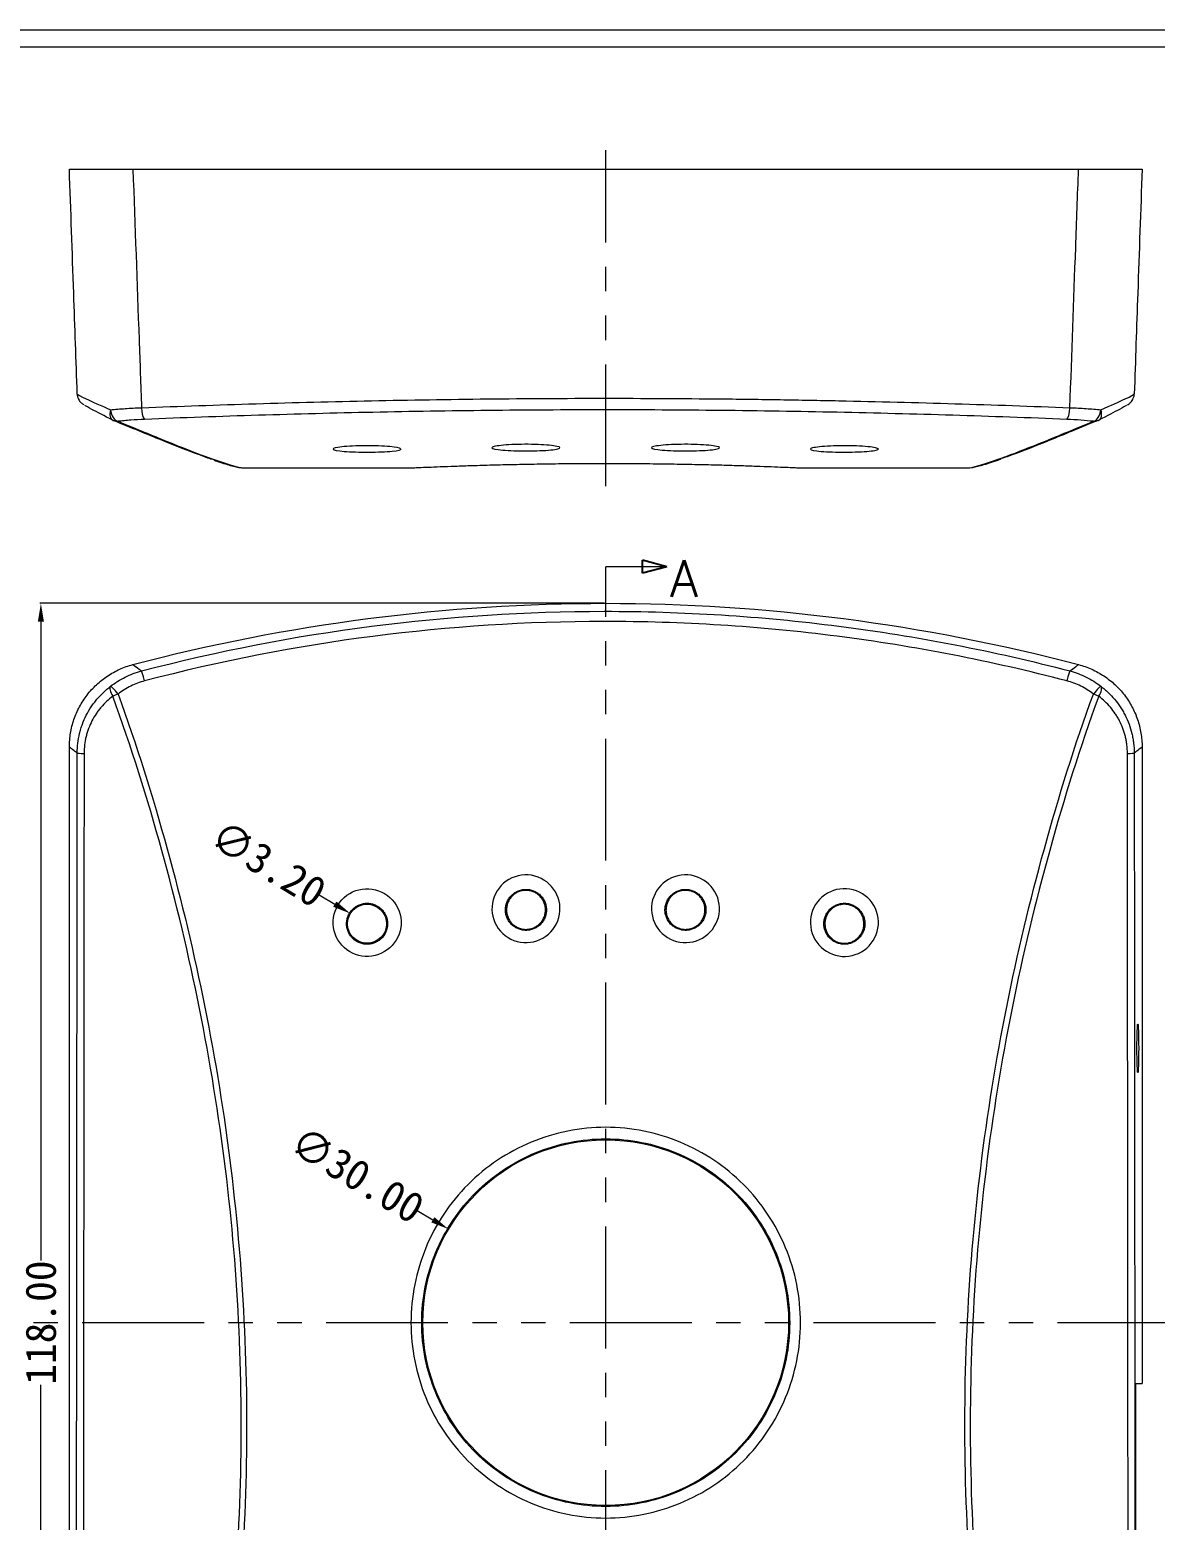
# Model space of a CAD drawing. Extents: x 25 to 585, y 188 to 465.
# Drawn here: x 71.9 to 164.3, y 275.2 to 397.4 of the extents above; entities that cross this region are included whole.
import ezdxf

# ---------------------------------------------------------------- set-up
doc = ezdxf.new("R2010")
doc.units = 0
doc.header["$MEASUREMENT"] = 0
doc.linetypes.add('PHANTOM', pattern=[2.5, 1.25, -0.25, 0.25, -0.25, 0.25, -0.25])
doc.layers.add('10', color=7, linetype='Continuous')
doc.layers.add('TOP', color=7, linetype='Continuous')
doc.styles.add('blockfont', font='simplex.shx', dxfattribs={"bigfont": 'bigfont'})
doc.dimstyles.new('1', dxfattribs={"dimtxt": 2.5, "dimasz": 1.5, "dimexe": 0.1, "dimexo": 0.1, "dimgap": 0.09, "dimtad": 0, "dimzin": 0, "dimdsep": 46, "dimtxsty": 'Standard', "dimcen": 0, "dimclrd": 4, "dimclre": 4, "dimclrt": 3, "dimadec": 1, "dimazin": 0, "dimtfac": 1, "dimtofl": 0, "dimtmove": 0, "dimatfit": 3, "dimfxl": 0.18, "dimtolj": 1, "dimtzin": 0, "dimlwd": 9, "dimlwe": 9, "dimarcsym": 0})

# ---------------------------------------------------------------- blocks, each defined once
blk = doc.blocks.new('ASSORTED_DRAFT1')
at = {"color": 13}
for p, q in [((124.2, 362.67, 124.2), (122.2, 363.21)), ((122.2, 362.14), (122.2, 363.21)), ((124.2, 362.67, 124.2), (122.2, 362.14))]:
    blk.add_line(p, q, dxfattribs=at)
blk = doc.blocks.new('*D77')
at = {"color": 4, "linetype": 'Continuous', "lineweight": 9}
blk.add_line((103.73, 300.57), (105.02, 299.8), dxfattribs=at)
blk.add_solid([(105.14, 300.02), (104.89, 299.59), (106.3, 299.04)], dxfattribs=at)
at = {"layer": 'Defpoints', "color": 0, "linetype": 'Continuous', "lineweight": 9}
for p in [(106.3, 299.04), (132.09, 283.7)]:
    blk.add_point(p, dxfattribs=at)
at = {"color": 3, "linetype": 'Continuous', "lineweight": 9, "insert": (98.81, 303.49), "char_height": 2.5, "attachment_point": 5, "rotation": 329.2534}
blk.add_mtext('\\A1;∅30.00', dxfattribs=at)
blk = doc.blocks.new('*D78')
at = {"color": 4, "linetype": 'Continuous', "lineweight": 9}
blk.add_line((95.69, 326.47), (96.97, 325.7), dxfattribs=at)
blk.add_solid([(97.1, 325.91), (96.84, 325.48), (98.25, 324.92)], dxfattribs=at)
at = {"layer": 'Defpoints', "color": 0, "linetype": 'Continuous', "lineweight": 9}
for p in [(98.25, 324.92), (100.98, 323.25)]:
    blk.add_point(p, dxfattribs=at)
at = {"color": 3, "linetype": 'Continuous', "lineweight": 9, "insert": (91.52, 329.01), "char_height": 2.5, "attachment_point": 5, "rotation": 328.6998}
blk.add_mtext('\\A1;∅3.20', dxfattribs=at)
blk = doc.blocks.new('*D79')
at = {"color": 4, "linetype": 'Continuous', "lineweight": 9}
for p, q in [((119.1, 350.37), (72.76, 350.37)), ((72.86, 348.87), (72.86, 296.46)), ((72.86, 233.87), (72.86, 286.28)), ((119.1, 232.37), (72.76, 232.37))]:
    blk.add_line(p, q, dxfattribs=at)
for points in [[(72.61, 348.87), (73.11, 348.87), (72.86, 350.37)], [(72.61, 233.87), (73.11, 233.87), (72.86, 232.37)]]:
    blk.add_solid(points, dxfattribs=at)
at = {"layer": 'Defpoints', "color": 0, "linetype": 'Continuous', "lineweight": 9}
for p in [(119.2, 350.37), (72.86, 232.37), (119.2, 232.37)]:
    blk.add_point(p, dxfattribs=at)
at = {"color": 3, "linetype": 'Continuous', "lineweight": 9, "insert": (72.86, 291.37), "char_height": 2.5, "attachment_point": 5, "rotation": 90}
blk.add_mtext('\\A1;118.00', dxfattribs=at)

msp = doc.modelspace()

# ---------------------------------------------------------------- linework, layer by layer
at = {"color": 7, "linetype": 'Continuous', "lineweight": 9}
for p, q in [((25.422, 397.403), (321.398, 397.403)), ((26.831, 395.994), (319.989, 395.994))]:
    msp.add_line(p, q, dxfattribs=at)
at = {"linetype": 'Continuous', "lineweight": 9}
msp.add_circle((99.617, 324.085), 1.6, dxfattribs=at)
at = {"layer": '10', "color": 1, "linetype": 'PHANTOM', "lineweight": 9, "ltscale": 8}
for p, q in [((119.196, 359.962), (119.196, 387.519)), ((119.196, 229.262), (119.196, 353.372)), ((166.254, 291.368), (72.193, 291.368))]:
    msp.add_line(p, q, dxfattribs=at)
at = {"layer": '10', "color": 7, "linetype": 'Continuous', "lineweight": 9}
for p, q in [((80.409, 385.974), (157.984, 385.974)), ((89.479, 361.474), (103.218, 361.474)), ((135.174, 361.474), (148.879, 361.474)), ((75.196, 244.159), (75.196, 338.577)), ((163.196, 338.577), (163.196, 286.368)), ((162.648, 286.368), (163.196, 286.368)), ((162.648, 286.368), (162.648, 274.368))]:
    msp.add_line(p, q, dxfattribs=at)
at = {"layer": '10', "color": 1, "linetype": 'Continuous', "lineweight": 9}
msp.add_line((124.196, 353.372), (119.196, 353.372), dxfattribs=at)
at = {"layer": '10', "color": 7, "linetype": 'Continuous', "lineweight": 9}
msp.add_circle((119.196, 291.368), 15, dxfattribs=at)
for centre, start, end in [((79.19, 366.281), 242.89023, 247.97038), ((159.202, 366.281), 292.02962, 297.10977)]:
    msp.add_arc(centre, 1, start, end, dxfattribs=at)
at = {"layer": '10', "color": 7, "linetype": 'Continuous', "lineweight": 9, "extrusion": (0, 0, -1)}
msp.add_arc((-119.196, 198.195), 152.173, 75.23293, 104.76707, dxfattribs=at)
at = {"layer": '10', "color": 7, "linetype": 'Continuous', "lineweight": 9}
for centre, major_axis, ratio, start_param, end_param in [((79.19, 366.281), (0.456, 0.89), 0.5567408, 1.8946465, 3.1750338), ((79.19, 366.281), (-0.116, 0.993), 0.6158811, 1.5416713, 2.9535343), ((81.368, 366.444), (-0.04, 0.999), 0.2524792, 1.5956996, 2.9855367), ((157.025, 366.444), (0.04, 0.999), 0.2524792, 3.2976486, 4.6874857), ((159.202, 366.281), (0.116, 0.993), 0.6158811, 3.329651, 4.741514), ((159.202, 366.281), (0.456, -0.89), 0.5567408, 6.2497442, 7.5301315), ((79.19, 366.281), (0.375, 0.927), 0.9294326, 3.1415964, 3.5521964), ((159.202, 366.281), (0.375, -0.927), 0.9294326, 5.8725815, 6.2831816), ((81.368, 343.853), (-0.253, 0.968), 0.0384066, 4.8584158, 6.2482529), ((157.025, 343.853), (0.253, 0.968), 0.0384066, 0.0349324, 1.4247695), ((79.19, 342.771), (-0.602, 0.799), 0.378541, 0.0461939, 1.3265813), ((79.19, 342.771), (-0.618, 0.786), 0.0917121, 4.828387, 6.24025), ((159.202, 342.771), (0.618, 0.786), 0.0917121, 0.0429353, 1.4547983), ((159.202, 342.771), (-0.602, -0.799), 0.378541, 1.8150114, 3.0953987), ((79.19, 342.771), (0.938, 0.345), 0.1384037, 1.5199047, 2.0058495), ((159.202, 342.771), (0.938, -0.345), 0.1384037, 1.1357432, 1.621688), ((76.84, 338.08), (-1, 0.001), 0.0255042, 0.0349179, 1.1161082), ((161.553, 338.08), (-1, -0.001), 0.0255042, 2.0254845, 3.1066747), ((162.847, 313.868), (0, 2), 0.0349208, 1.5707963, 7.8539816)]:
    msp.add_ellipse(centre, major_axis=major_axis, ratio=ratio, start_param=start_param, end_param=end_param, dxfattribs=at)
for points, knots in [([(75.194, 385.974), (75.199, 385.974), (75.709, 385.974), (77.588, 385.974), (78.915, 385.974), (80.409, 385.974)], [0, 0, 0, 0, 0.5, 0.5, 1, 1, 1, 1]), ([(75.841, 367.524), (75.744, 370.283), (75.648, 373.043), (75.552, 375.802), (75.433, 379.193), (75.315, 382.584), (75.196, 385.974)], [0, 0, 0, 0, 0.4486707, 0.4486707, 0.4486707, 1, 1, 1, 1]), ([(80.409, 385.974), (80.578, 381.312), (80.746, 376.65), (80.915, 371.989), (80.982, 370.129), (81.049, 368.269), (81.117, 366.409)], [0, 0, 0, 0, 0.7148154, 0.7148154, 0.7148154, 1, 1, 1, 1]), ([(157.276, 366.409), (157.434, 370.793), (157.593, 375.178), (157.752, 379.563), (157.829, 381.7), (157.906, 383.837), (157.984, 385.974)], [0, 0, 0, 0, 0.672297, 0.672297, 0.672297, 1, 1, 1, 1]), ([(157.984, 385.974), (159.478, 385.974), (160.8, 385.974), (162.681, 385.974), (163.201, 385.974), (163.194, 385.974)], [0, 0, 0, 0, 0.5, 0.5, 1, 1, 1, 1]), ([(163.196, 385.974), (163.078, 382.584), (162.959, 379.193), (162.841, 375.802), (162.745, 373.043), (162.648, 370.283), (162.552, 367.524)], [0, 0, 0, 0, 0.5513293, 0.5513293, 0.5513293, 1, 1, 1, 1]), ([(75.841, 367.524), (75.842, 367.496), (76.107, 367.358), (77.065, 366.908), (77.754, 366.598), (78.576, 366.238)], [0, 0, 0, 0, 0.5, 0.5, 1, 1, 1, 1]), ([(75.849, 367.504), (75.847, 367.479), (75.846, 367.376), (75.897, 367.209), (75.985, 367.028), (76.086, 366.894), (76.176, 366.805), (76.253, 366.741), (76.316, 366.696), (76.361, 366.666), (76.38, 366.654)], [0, 0, 0, 0, 0.0485115, 0.1999776, 0.332906, 0.4507721, 0.5573913, 0.6706266, 0.8360225, 1, 1, 1, 1]), ([(81.117, 366.409), (84.242, 366.532), (87.376, 366.642), (93.663, 366.834), (96.815, 366.916), (103.139, 367.047), (106.31, 367.097), (112.67, 367.165), (115.86, 367.182), (122.257, 367.183), (125.465, 367.167), (130.291, 367.117), (131.904, 367.096), (135.116, 367.046), (136.718, 367.017), (141.511, 366.917), (144.688, 366.835), (151.008, 366.643), (154.151, 366.532), (157.276, 366.409)], [0, 0, 0, 0, 0.125, 0.125, 0.25, 0.25, 0.375, 0.375, 0.5, 0.5, 0.625, 0.625, 0.6875, 0.6875, 0.75, 0.75, 0.875, 0.875, 1, 1, 1, 1]), ([(159.817, 366.238), (160.64, 366.599), (161.321, 366.905), (162.287, 367.358), (162.551, 367.496), (162.552, 367.524)], [0, 0, 0, 0, 0.5, 0.5, 1, 1, 1, 1]), ([(162.01, 366.652), (162.04, 366.667), (162.106, 366.716), (162.212, 366.799), (162.326, 366.915), (162.44, 367.078), (162.525, 367.299), (162.565, 367.477), (162.551, 367.574), (162.549, 367.582)], [0, 0, 0, 0, 0.2810516, 0.4316854, 0.5435417, 0.6745952, 0.820544, 0.9861831, 1, 1, 1, 1]), ([(78.752, 365.383), (78.054, 365.74), (77.462, 366.049), (76.77, 366.425), (76.573, 366.537), (76.474, 366.602)], [0, 0, 0, 0, 0.5977958, 0.5977958, 1, 1, 1, 1]), ([(78.576, 366.238), (78.764, 366.257), (78.96, 366.276), (79.364, 366.309), (79.571, 366.325), (80.208, 366.368), (80.652, 366.391), (81.117, 366.409)], [0, 0, 0, 0, 0.25, 0.25, 0.5, 0.5, 1, 1, 1, 1]), ([(157.025, 365.455), (153.921, 365.579), (150.799, 365.69), (144.521, 365.883), (141.364, 365.965), (136.603, 366.065), (135.012, 366.094), (131.82, 366.144), (130.218, 366.165), (125.423, 366.215), (122.236, 366.232), (115.881, 366.231), (112.712, 366.213), (106.394, 366.146), (103.244, 366.095), (96.962, 365.963), (93.83, 365.882), (87.585, 365.689), (84.472, 365.579), (81.368, 365.455)], [0, 0, 0, 0, 0.125, 0.125, 0.25, 0.25, 0.3125, 0.3125, 0.375, 0.375, 0.5, 0.5, 0.625, 0.625, 0.75, 0.75, 0.875, 0.875, 1, 1, 1, 1]), ([(157.276, 366.409), (157.739, 366.391), (158.184, 366.368), (159.04, 366.31), (159.442, 366.276), (159.817, 366.238)], [0, 0, 0, 0, 0.5, 0.5, 1, 1, 1, 1]), ([(161.914, 366.599), (161.814, 366.534), (161.619, 366.423), (160.928, 366.048), (160.339, 365.74), (159.641, 365.383)], [0, 0, 0, 0, 0.3981905, 0.3981905, 1, 1, 1, 1]), ([(86.936, 362.149), (86.613, 362.261), (86.258, 362.388), (84.997, 362.854), (83.962, 363.258), (81.595, 364.212), (80.282, 364.763), (78.752, 365.383)], [0, 0, 0, 0, 0.1812506, 0.1812506, 0.5906253, 0.5906253, 1, 1, 1, 1]), ([(81.368, 365.455), (80.969, 365.439), (80.588, 365.417), (80.043, 365.376), (79.866, 365.361), (79.52, 365.328), (79.352, 365.311), (79.19, 365.292)], [0, 0, 0, 0, 0.5, 0.5, 0.75, 0.75, 1, 1, 1, 1]), ([(79.19, 365.292), (80.719, 364.671), (82.033, 364.118), (84.401, 363.161), (85.435, 362.756), (88.017, 361.799), (89.103, 361.474), (89.529, 361.474)], [0, 0, 0, 0, 0.2530285, 0.2530285, 0.5060569, 0.5060569, 1, 1, 1, 1]), ([(148.863, 361.474), (149.287, 361.475), (150.381, 361.801), (152.964, 362.759), (153.995, 363.162), (156.36, 364.118), (157.673, 364.671), (159.202, 365.292)], [0, 0, 0, 0, 0.4938151, 0.4938151, 0.7469075, 0.7469075, 1, 1, 1, 1]), ([(159.574, 365.355), (158.072, 364.747), (156.781, 364.205), (154.434, 363.259), (153.402, 362.857), (152.244, 362.429), (151.979, 362.332), (151.73, 362.245)], [0, 0, 0, 0, 0.4268154, 0.4268154, 0.8600205, 0.8600205, 1, 1, 1, 1]), ([(159.202, 365.292), (158.881, 365.329), (158.537, 365.362), (157.804, 365.417), (157.422, 365.439), (157.025, 365.455)], [0, 0, 0, 0, 0.5, 0.5, 1, 1, 1, 1]), ([(102.389, 363.047), (102.309, 363.11), (101.986, 363.171), (100.958, 363.265), (100.215, 363.292), (98.761, 363.285), (98.051, 363.251), (97.058, 363.143), (96.795, 363.072), (96.863, 362.936), (97.199, 362.872), (98.274, 362.786), (99.01, 362.763), (100.48, 362.769), (101.188, 362.797), (102.171, 362.892), (102.44, 362.959), (102.406, 363.028)], [0, 0, 0, 0, 0.1148762, 0.1148762, 0.2413225, 0.2413225, 0.3677687, 0.3677687, 0.494215, 0.494215, 0.6206612, 0.6206612, 0.7471075, 0.7471075, 0.8735537, 0.8735537, 1, 1, 1, 1]), ([(115.407, 363.081), (115.286, 363.011), (114.868, 362.95), (113.682, 362.874), (112.913, 362.858), (111.476, 362.879), (110.81, 362.916), (109.953, 363.027), (109.78, 363.099), (110.02, 363.241), (110.438, 363.309), (111.622, 363.396), (112.385, 363.416), (113.837, 363.39), (114.5, 363.346), (115.348, 363.226), (115.529, 363.151), (115.407, 363.081)], [0, 0, 0, 0, 0.125, 0.125, 0.25, 0.25, 0.375, 0.375, 0.5, 0.5, 0.625, 0.625, 0.75, 0.75, 0.875, 0.875, 1, 1, 1, 1]), ([(128.493, 363.081), (128.372, 363.011), (127.953, 362.95), (126.767, 362.874), (125.998, 362.858), (124.562, 362.879), (123.896, 362.916), (123.039, 363.027), (122.865, 363.099), (123.106, 363.241), (123.524, 363.309), (124.708, 363.396), (125.471, 363.416), (126.923, 363.39), (127.586, 363.346), (128.434, 363.226), (128.614, 363.151), (128.493, 363.081)], [0, 0, 0, 0, 0.125, 0.125, 0.25, 0.25, 0.375, 0.375, 0.5, 0.5, 0.625, 0.625, 0.75, 0.75, 0.875, 0.875, 1, 1, 1, 1]), ([(141.529, 362.974), (141.408, 362.906), (140.99, 362.848), (139.805, 362.774), (139.036, 362.759), (137.6, 362.779), (136.933, 362.814), (136.076, 362.921), (135.902, 362.991), (136.141, 363.128), (136.559, 363.194), (137.743, 363.279), (138.505, 363.297), (139.957, 363.273), (140.621, 363.23), (141.47, 363.114), (141.65, 363.041), (141.529, 362.974)], [0, 0, 0, 0, 0.125, 0.125, 0.25, 0.25, 0.375, 0.375, 0.5, 0.5, 0.625, 0.625, 0.75, 0.75, 0.875, 0.875, 1, 1, 1, 1]), ([(87.04, 362.107), (87.215, 362.046), (87.61, 361.912), (88.147, 361.744), (88.667, 361.602), (89.07, 361.512), (89.326, 361.485), (89.432, 361.479)], [0, 0, 0, 0, 0.1592754, 0.3774123, 0.5983834, 0.8270138, 1, 1, 1, 1]), ([(103.215, 361.474), (103.22, 361.475), (103.306, 361.479), (103.715, 361.497), (104.392, 361.527), (105.314, 361.565), (106.479, 361.61), (107.865, 361.658), (109.439, 361.706), (111.183, 361.751), (113.066, 361.789), (115.05, 361.819), (117.107, 361.837), (119.199, 361.843), (121.29, 361.837), (123.345, 361.819), (125.327, 361.789), (127.208, 361.751), (128.95, 361.706), (130.522, 361.658), (131.907, 361.61), (133.072, 361.565), (133.997, 361.527), (134.677, 361.497), (135.087, 361.479), (135.18, 361.474), (135.173, 361.475)], [0, 0, 0, 0, 0.0418126, 0.0832626, 0.1250688, 0.1668819, 0.2083333, 0.2501485, 0.2919242, 0.3333493, 0.3751486, 0.4168663, 0.4582217, 0.4999472, 0.5416524, 0.5829856, 0.6246724, 0.6663832, 0.7077436, 0.7494789, 0.7912606, 0.8326772, 0.8744497, 0.9164206, 0.9580682, 1, 1, 1, 1]), ([(149.208, 361.504), (149.328, 361.521), (149.6, 361.571), (150.077, 361.696), (150.667, 361.875), (151.196, 362.05), (151.544, 362.174), (151.638, 362.207)], [0, 0, 0, 0, 0.2089602, 0.438358, 0.68326, 0.9170699, 1, 1, 1, 1]), ([(81.117, 344.821), (93.616, 348.085), (106.264, 349.7), (125.456, 349.718), (131.926, 349.311), (144.706, 347.676), (151.026, 346.453), (157.276, 344.821)], [0, 0, 0, 0, 0.5, 0.5, 0.75, 0.75, 1, 1, 1, 1]), ([(157.025, 344.004), (150.817, 345.63), (144.538, 346.848), (131.842, 348.478), (125.414, 348.883), (106.348, 348.865), (93.783, 347.255), (81.368, 344.004)], [0, 0, 0, 0, 0.25, 0.25, 0.5, 0.5, 1, 1, 1, 1]), ([(75.196, 338.577), (75.196, 338.963), (75.228, 339.344), (75.352, 340.095), (75.445, 340.466), (75.631, 341.014), (75.701, 341.193), (75.854, 341.544), (75.937, 341.716), (76.207, 342.219), (76.414, 342.54), (76.766, 342.997), (76.89, 343.145), (77.148, 343.429), (77.282, 343.564), (77.7, 343.954), (77.999, 344.19), (78.479, 344.51), (78.645, 344.61), (78.981, 344.795), (79.152, 344.881), (79.675, 345.115), (80.035, 345.243), (80.409, 345.342)], [0, 0, 0, 0, 0.125, 0.125, 0.25, 0.25, 0.3125, 0.3125, 0.375, 0.375, 0.5, 0.5, 0.5625, 0.5625, 0.625, 0.625, 0.75, 0.75, 0.8125, 0.8125, 0.875, 0.875, 1, 1, 1, 1]), ([(78.576, 343.559), (78.764, 343.707), (78.96, 343.846), (79.364, 344.101), (79.571, 344.217), (80.208, 344.532), (80.652, 344.699), (81.117, 344.821)], [0, 0, 0, 0, 0.25, 0.25, 0.5, 0.5, 1, 1, 1, 1]), ([(80.409, 345.342), (80.578, 345.218), (80.746, 345.094), (80.915, 344.969), (80.982, 344.92), (81.049, 344.87), (81.117, 344.821)], [0, 0, 0, 0, 0.7148154, 0.7148154, 0.7148154, 1, 1, 1, 1]), ([(157.276, 344.821), (157.434, 344.938), (157.593, 345.055), (157.752, 345.171), (157.829, 345.228), (157.906, 345.285), (157.984, 345.342)], [0, 0, 0, 0, 0.672297, 0.672297, 0.672297, 1, 1, 1, 1]), ([(157.276, 344.821), (157.739, 344.7), (158.184, 344.533), (159.04, 344.108), (159.442, 343.854), (159.817, 343.559)], [0, 0, 0, 0, 0.5, 0.5, 1, 1, 1, 1]), ([(157.984, 345.342), (158.357, 345.243), (158.717, 345.116), (159.412, 344.804), (159.747, 344.62), (160.229, 344.3), (160.385, 344.187), (160.685, 343.95), (160.83, 343.826), (161.248, 343.437), (161.505, 343.155), (161.858, 342.697), (161.969, 342.539), (162.178, 342.218), (162.275, 342.054), (162.545, 341.55), (162.697, 341.201), (162.884, 340.655), (162.938, 340.469), (163.032, 340.097), (163.071, 339.91), (163.165, 339.345), (163.196, 338.963), (163.196, 338.577)], [0, 0, 0, 0, 0.125, 0.125, 0.25, 0.25, 0.3125, 0.3125, 0.375, 0.375, 0.5, 0.5, 0.5625, 0.5625, 0.625, 0.625, 0.75, 0.75, 0.8125, 0.8125, 0.875, 0.875, 1, 1, 1, 1]), ([(75.841, 338.08), (75.841, 338.626), (75.906, 339.161), (76.063, 339.813), (76.098, 339.943), (76.177, 340.201), (76.22, 340.329), (76.36, 340.706), (76.466, 340.949), (76.706, 341.42), (76.838, 341.647), (77.057, 341.977), (77.133, 342.085), (77.291, 342.295), (77.372, 342.397), (77.791, 342.894), (78.165, 343.248), (78.576, 343.559)], [0, 0, 0, 0, 0.25, 0.25, 0.3125, 0.3125, 0.375, 0.375, 0.5, 0.5, 0.625, 0.625, 0.6875, 0.6875, 0.75, 0.75, 1, 1, 1, 1]), ([(81.368, 344.004), (80.969, 343.899), (80.588, 343.756), (80.043, 343.484), (79.866, 343.384), (79.52, 343.165), (79.352, 343.046), (79.19, 342.919)], [0, 0, 0, 0, 0.5, 0.5, 0.75, 0.75, 1, 1, 1, 1]), ([(159.202, 342.919), (158.881, 343.172), (158.537, 343.391), (157.804, 343.756), (157.422, 343.9), (157.025, 344.004)], [0, 0, 0, 0, 0.5, 0.5, 1, 1, 1, 1]), ([(159.817, 343.559), (159.92, 343.481), (160.021, 343.4), (160.217, 343.234), (160.313, 343.148), (160.592, 342.883), (160.769, 342.696), (161.101, 342.301), (161.257, 342.094), (161.475, 341.766), (161.545, 341.654), (161.68, 341.425), (161.744, 341.308), (162.046, 340.716), (162.231, 340.219), (162.389, 339.566), (162.417, 339.434), (162.466, 339.167), (162.486, 339.031), (162.535, 338.626), (162.552, 338.354), (162.552, 338.08)], [0, 0, 0, 0, 0.0625, 0.0625, 0.125, 0.125, 0.25, 0.25, 0.375, 0.375, 0.4375, 0.4375, 0.5, 0.5, 0.75, 0.75, 0.8125, 0.8125, 0.875, 0.875, 1, 1, 1, 1]), ([(78.752, 342.744), (78.403, 342.481), (78.084, 342.183), (77.725, 341.761), (77.656, 341.675), (77.52, 341.496), (77.455, 341.404), (77.267, 341.123), (77.152, 340.929), (76.945, 340.527), (76.853, 340.319), (76.731, 339.996), (76.694, 339.886), (76.626, 339.664), (76.595, 339.552), (76.458, 338.99), (76.401, 338.53), (76.401, 338.057)], [0, 0, 0, 0, 0.25, 0.25, 0.3125, 0.3125, 0.375, 0.375, 0.5, 0.5, 0.625, 0.625, 0.6875, 0.6875, 0.75, 0.75, 1, 1, 1, 1]), ([(83.384, 238.242), (85.652, 246.776), (87.286, 255.413), (88.739, 268.53), (89.057, 272.929), (89.349, 281.783), (89.322, 286.254), (88.717, 299.611), (87.619, 308.421), (84.997, 321.505), (83.962, 325.833), (81.595, 334.369), (80.282, 338.591), (78.752, 342.744)], [0, 0, 0, 0, 0.25, 0.25, 0.375, 0.375, 0.5, 0.5, 0.75, 0.75, 0.875, 0.875, 1, 1, 1, 1]), ([(79.19, 342.919), (80.719, 338.753), (82.033, 334.517), (84.401, 325.956), (85.435, 321.615), (88.059, 308.493), (89.156, 299.657), (89.761, 286.263), (89.788, 281.779), (89.496, 272.9), (89.178, 268.488), (87.726, 255.334), (86.092, 246.671), (83.823, 238.111)], [0, 0, 0, 0, 0.125, 0.125, 0.25, 0.25, 0.5, 0.5, 0.625, 0.625, 0.75, 0.75, 1, 1, 1, 1]), ([(154.569, 238.111), (152.3, 246.676), (150.645, 255.462), (148.719, 273.04), (148.433, 281.862), (149.233, 299.576), (150.338, 308.519), (152.964, 321.643), (153.995, 325.967), (156.36, 334.518), (157.673, 338.751), (159.202, 342.919)], [0, 0, 0, 0, 0.25, 0.25, 0.5, 0.5, 0.75, 0.75, 0.875, 0.875, 1, 1, 1, 1]), ([(159.641, 342.744), (158.11, 338.59), (156.798, 334.37), (154.434, 325.844), (153.402, 321.533), (150.777, 308.448), (149.672, 299.529), (148.872, 281.866), (149.159, 273.069), (151.085, 255.542), (152.739, 246.781), (155.009, 238.242)], [0, 0, 0, 0, 0.125, 0.125, 0.25, 0.25, 0.5, 0.5, 0.75, 0.75, 1, 1, 1, 1]), ([(161.992, 338.057), (161.992, 338.293), (161.977, 338.528), (161.935, 338.878), (161.917, 338.994), (161.875, 339.224), (161.85, 339.338), (161.713, 339.898), (161.552, 340.324), (161.292, 340.829), (161.237, 340.93), (161.121, 341.125), (161.061, 341.22), (160.874, 341.499), (160.74, 341.676), (160.455, 342.012), (160.303, 342.17), (159.984, 342.471), (159.816, 342.613), (159.641, 342.744)], [0, 0, 0, 0, 0.125, 0.125, 0.1875, 0.1875, 0.25, 0.25, 0.5, 0.5, 0.5625, 0.5625, 0.625, 0.625, 0.75, 0.75, 0.875, 0.875, 1, 1, 1, 1]), ([(75.841, 338.08), (75.744, 338.154), (75.648, 338.229), (75.552, 338.303), (75.433, 338.394), (75.315, 338.486), (75.196, 338.577)], [0, 0, 0, 0, 0.4486707, 0.4486707, 0.4486707, 1, 1, 1, 1]), ([(75.761, 244.595), (75.774, 260.176), (75.787, 275.756), (75.807, 299.128), (75.814, 306.918), (75.824, 318.604), (75.827, 322.499), (75.832, 328.342), (75.834, 330.289), (75.837, 334.185), (75.839, 336.132), (75.841, 338.08)], [0, 0, 0, 0, 0.5, 0.5, 0.75, 0.75, 0.875, 0.875, 0.9375, 0.9375, 1, 1, 1, 1]), ([(76.401, 338.057), (76.399, 336.11), (76.397, 334.162), (76.394, 330.267), (76.392, 328.319), (76.387, 322.477), (76.384, 318.581), (76.374, 306.896), (76.368, 299.106), (76.348, 275.735), (76.334, 260.154), (76.321, 244.573)], [0, 0, 0, 0, 0.0625, 0.0625, 0.125, 0.125, 0.25, 0.25, 0.5, 0.5, 1, 1, 1, 1]), ([(162.072, 244.573), (162.058, 260.154), (162.045, 275.735), (162.025, 299.106), (162.018, 306.896), (162.008, 318.581), (162.005, 322.477), (162, 328.319), (161.999, 330.267), (161.995, 334.162), (161.994, 336.11), (161.992, 338.057)], [0, 0, 0, 0, 0.5, 0.5, 0.75, 0.75, 0.875, 0.875, 0.9375, 0.9375, 1, 1, 1, 1]), ([(163.196, 338.577), (163.078, 338.486), (162.959, 338.394), (162.841, 338.303), (162.745, 338.229), (162.648, 338.154), (162.552, 338.08)], [0, 0, 0, 0, 0.5513293, 0.5513293, 0.5513293, 1, 1, 1, 1]), ([(162.552, 338.08), (162.554, 336.132), (162.555, 334.185), (162.559, 330.289), (162.56, 328.342), (162.565, 322.499), (162.569, 318.604), (162.579, 306.918), (162.585, 299.128), (162.605, 275.756), (162.618, 260.176), (162.632, 244.595)], [0, 0, 0, 0, 0.0625, 0.0625, 0.125, 0.125, 0.25, 0.25, 0.5, 0.5, 1, 1, 1, 1]), ([(115.407, 324.863), (115.286, 324.139), (114.868, 323.479), (113.682, 322.637), (112.913, 322.46), (111.476, 322.698), (110.81, 323.108), (109.953, 324.302), (109.78, 325.063), (110.02, 326.493), (110.438, 327.158), (111.622, 327.999), (112.385, 328.178), (113.837, 327.939), (114.5, 327.524), (115.348, 326.345), (115.529, 325.588), (115.407, 324.863)], [0, 0, 0, 0, 0.125, 0.125, 0.25, 0.25, 0.375, 0.375, 0.5, 0.5, 0.625, 0.625, 0.75, 0.75, 0.875, 0.875, 1, 1, 1, 1]), ([(128.493, 324.863), (128.372, 324.139), (127.953, 323.479), (126.767, 322.637), (125.998, 322.46), (124.562, 322.698), (123.896, 323.108), (123.039, 324.302), (122.865, 325.063), (123.106, 326.493), (123.524, 327.158), (124.708, 327.999), (125.471, 328.178), (126.923, 327.939), (127.586, 327.524), (128.434, 326.345), (128.614, 325.588), (128.493, 324.863)], [0, 0, 0, 0, 0.125, 0.125, 0.25, 0.25, 0.375, 0.375, 0.5, 0.5, 0.625, 0.625, 0.75, 0.75, 0.875, 0.875, 1, 1, 1, 1]), ([(102.406, 324.312), (102.372, 325.046), (102.035, 325.75), (100.958, 326.725), (100.215, 326.991), (98.761, 326.924), (98.051, 326.596), (97.058, 325.513), (96.795, 324.778), (96.863, 323.329), (97.199, 322.619), (98.274, 321.642), (99.01, 321.374), (100.48, 321.441), (101.188, 321.775), (102.171, 322.847), (102.44, 323.578), (102.406, 324.312)], [0, 0, 0, 0, 0.125, 0.125, 0.25, 0.25, 0.375, 0.375, 0.5, 0.5, 0.625, 0.625, 0.75, 0.75, 0.875, 0.875, 1, 1, 1, 1]), ([(110.976, 325.098), (110.984, 324.988), (111.004, 324.88), (111.048, 324.723), (111.065, 324.671), (111.105, 324.568), (111.127, 324.517), (111.201, 324.37), (111.259, 324.277), (111.394, 324.104), (111.471, 324.022), (111.638, 323.879), (111.728, 323.816), (111.92, 323.708), (112.022, 323.663), (112.232, 323.593), (112.339, 323.569), (112.557, 323.541), (112.67, 323.538), (112.89, 323.555), (112.998, 323.575), (113.209, 323.634), (113.314, 323.675), (113.511, 323.774), (113.604, 323.833), (113.777, 323.968), (113.858, 324.045), (114.001, 324.212), (114.065, 324.304), (114.172, 324.496), (114.216, 324.596), (114.267, 324.752), (114.282, 324.805), (114.307, 324.913), (114.316, 324.967), (114.337, 325.129), (114.34, 325.238), (114.327, 325.403), (114.32, 325.458), (114.301, 325.566), (114.289, 325.62), (114.245, 325.778), (114.205, 325.882), (114.106, 326.08), (114.047, 326.172), (113.947, 326.302), (113.911, 326.344), (113.835, 326.424), (113.794, 326.463), (113.668, 326.571), (113.579, 326.633), (113.435, 326.714), (113.386, 326.739), (113.284, 326.784), (113.232, 326.804), (113.075, 326.856), (112.968, 326.88), (112.75, 326.908), (112.637, 326.911), (112.417, 326.894), (112.309, 326.874), (112.097, 326.814), (111.992, 326.773), (111.795, 326.674), (111.703, 326.616), (111.529, 326.481), (111.448, 326.404), (111.305, 326.236), (111.242, 326.146), (111.135, 325.955), (111.09, 325.853), (111.021, 325.644), (110.997, 325.537), (110.97, 325.32), (110.967, 325.209), (110.976, 325.098)], [0, 0, 0, 0, 0.03125, 0.03125, 0.046875, 0.046875, 0.0625, 0.0625, 0.09375, 0.09375, 0.125, 0.125, 0.15625, 0.15625, 0.1875, 0.1875, 0.21875, 0.21875, 0.25, 0.25, 0.28125, 0.28125, 0.3125, 0.3125, 0.34375, 0.34375, 0.375, 0.375, 0.40625, 0.40625, 0.4375, 0.4375, 0.453125, 0.453125, 0.46875, 0.46875, 0.5, 0.5, 0.515625, 0.515625, 0.53125, 0.53125, 0.5625, 0.5625, 0.59375, 0.59375, 0.609375, 0.609375, 0.625, 0.625, 0.65625, 0.65625, 0.671875, 0.671875, 0.6875, 0.6875, 0.71875, 0.71875, 0.75, 0.75, 0.78125, 0.78125, 0.8125, 0.8125, 0.84375, 0.84375, 0.875, 0.875, 0.90625, 0.90625, 0.9375, 0.9375, 0.96875, 0.96875, 1, 1, 1, 1]), ([(114.244, 325.394), (114.256, 325.29), (114.256, 325.186), (114.242, 325.03), (114.234, 324.979), (114.214, 324.876), (114.202, 324.825), (114.157, 324.674), (114.118, 324.578), (114.022, 324.392), (113.964, 324.303), (113.834, 324.14), (113.761, 324.066), (113.64, 323.965), (113.598, 323.933), (113.511, 323.874), (113.466, 323.847), (113.328, 323.772), (113.231, 323.731), (113.03, 323.668), (112.928, 323.646), (112.772, 323.629), (112.72, 323.626), (112.614, 323.625), (112.561, 323.627), (112.405, 323.642), (112.302, 323.662), (112.151, 323.707), (112.101, 323.724), (112.004, 323.764), (111.956, 323.786), (111.817, 323.858), (111.73, 323.915), (111.565, 324.048), (111.491, 324.121), (111.391, 324.241), (111.36, 324.283), (111.301, 324.37), (111.274, 324.415), (111.199, 324.554), (111.158, 324.65), (111.096, 324.849), (111.074, 324.953), (111.051, 325.16), (111.05, 325.263), (111.065, 325.42), (111.072, 325.472), (111.092, 325.575), (111.104, 325.626), (111.149, 325.775), (111.188, 325.873), (111.285, 326.059), (111.342, 326.146), (111.439, 326.268), (111.474, 326.308), (111.547, 326.383), (111.586, 326.419), (111.707, 326.519), (111.794, 326.577), (111.978, 326.677), (112.076, 326.719), (112.275, 326.782), (112.377, 326.804), (112.587, 326.827), (112.693, 326.828), (112.848, 326.814), (112.9, 326.806), (113.003, 326.787), (113.055, 326.774), (113.206, 326.729), (113.303, 326.69), (113.488, 326.593), (113.578, 326.535), (113.74, 326.404), (113.815, 326.331), (113.915, 326.21), (113.947, 326.168), (114.006, 326.081), (114.033, 326.036), (114.107, 325.899), (114.148, 325.803), (114.211, 325.602), (114.233, 325.499), (114.244, 325.394)], [0, 0, 0, 0, 0.03125, 0.03125, 0.046875, 0.046875, 0.0625, 0.0625, 0.09375, 0.09375, 0.125, 0.125, 0.15625, 0.15625, 0.171875, 0.171875, 0.1875, 0.1875, 0.21875, 0.21875, 0.25, 0.25, 0.265625, 0.265625, 0.28125, 0.28125, 0.3125, 0.3125, 0.328125, 0.328125, 0.34375, 0.34375, 0.375, 0.375, 0.40625, 0.40625, 0.421875, 0.421875, 0.4375, 0.4375, 0.46875, 0.46875, 0.5, 0.5, 0.53125, 0.53125, 0.546875, 0.546875, 0.5625, 0.5625, 0.59375, 0.59375, 0.625, 0.625, 0.640625, 0.640625, 0.65625, 0.65625, 0.6875, 0.6875, 0.71875, 0.71875, 0.75, 0.75, 0.78125, 0.78125, 0.796875, 0.796875, 0.8125, 0.8125, 0.84375, 0.84375, 0.875, 0.875, 0.90625, 0.90625, 0.921875, 0.921875, 0.9375, 0.9375, 0.96875, 0.96875, 1, 1, 1, 1]), ([(124.061, 325.098), (124.07, 324.988), (124.089, 324.88), (124.134, 324.723), (124.151, 324.671), (124.19, 324.568), (124.213, 324.517), (124.287, 324.37), (124.345, 324.277), (124.479, 324.104), (124.557, 324.022), (124.724, 323.879), (124.814, 323.816), (125.005, 323.708), (125.108, 323.663), (125.318, 323.593), (125.425, 323.569), (125.643, 323.541), (125.755, 323.538), (125.976, 323.555), (126.084, 323.575), (126.295, 323.634), (126.4, 323.675), (126.597, 323.774), (126.69, 323.833), (126.863, 323.968), (126.944, 324.045), (127.087, 324.212), (127.151, 324.304), (127.258, 324.496), (127.301, 324.596), (127.353, 324.752), (127.368, 324.805), (127.393, 324.913), (127.402, 324.967), (127.423, 325.129), (127.425, 325.238), (127.413, 325.403), (127.406, 325.458), (127.387, 325.566), (127.375, 325.62), (127.33, 325.778), (127.29, 325.882), (127.191, 326.08), (127.133, 326.172), (127.032, 326.302), (126.997, 326.344), (126.92, 326.424), (126.88, 326.463), (126.754, 326.571), (126.664, 326.633), (126.521, 326.714), (126.472, 326.739), (126.37, 326.784), (126.318, 326.804), (126.161, 326.856), (126.054, 326.88), (125.835, 326.908), (125.723, 326.911), (125.503, 326.894), (125.395, 326.874), (125.183, 326.814), (125.078, 326.773), (124.881, 326.674), (124.788, 326.616), (124.615, 326.481), (124.534, 326.404), (124.391, 326.236), (124.328, 326.146), (124.221, 325.955), (124.176, 325.853), (124.107, 325.644), (124.083, 325.537), (124.056, 325.32), (124.053, 325.209), (124.061, 325.098)], [0, 0, 0, 0, 0.03125, 0.03125, 0.046875, 0.046875, 0.0625, 0.0625, 0.09375, 0.09375, 0.125, 0.125, 0.15625, 0.15625, 0.1875, 0.1875, 0.21875, 0.21875, 0.25, 0.25, 0.28125, 0.28125, 0.3125, 0.3125, 0.34375, 0.34375, 0.375, 0.375, 0.40625, 0.40625, 0.4375, 0.4375, 0.453125, 0.453125, 0.46875, 0.46875, 0.5, 0.5, 0.515625, 0.515625, 0.53125, 0.53125, 0.5625, 0.5625, 0.59375, 0.59375, 0.609375, 0.609375, 0.625, 0.625, 0.65625, 0.65625, 0.671875, 0.671875, 0.6875, 0.6875, 0.71875, 0.71875, 0.75, 0.75, 0.78125, 0.78125, 0.8125, 0.8125, 0.84375, 0.84375, 0.875, 0.875, 0.90625, 0.90625, 0.9375, 0.9375, 0.96875, 0.96875, 1, 1, 1, 1]), ([(127.33, 325.394), (127.341, 325.29), (127.342, 325.186), (127.328, 325.03), (127.32, 324.979), (127.3, 324.876), (127.288, 324.825), (127.243, 324.674), (127.204, 324.578), (127.108, 324.392), (127.05, 324.303), (126.92, 324.14), (126.847, 324.066), (126.726, 323.965), (126.683, 323.933), (126.597, 323.874), (126.552, 323.847), (126.414, 323.772), (126.317, 323.731), (126.116, 323.668), (126.014, 323.646), (125.858, 323.629), (125.806, 323.626), (125.7, 323.625), (125.647, 323.627), (125.491, 323.642), (125.388, 323.662), (125.237, 323.707), (125.187, 323.724), (125.089, 323.764), (125.042, 323.786), (124.903, 323.858), (124.815, 323.915), (124.651, 324.048), (124.576, 324.121), (124.477, 324.241), (124.445, 324.283), (124.387, 324.37), (124.359, 324.415), (124.285, 324.554), (124.244, 324.65), (124.182, 324.849), (124.16, 324.953), (124.137, 325.16), (124.136, 325.263), (124.151, 325.42), (124.158, 325.472), (124.178, 325.575), (124.19, 325.626), (124.234, 325.775), (124.274, 325.873), (124.371, 326.059), (124.427, 326.146), (124.525, 326.268), (124.56, 326.308), (124.633, 326.383), (124.672, 326.419), (124.793, 326.519), (124.88, 326.577), (125.064, 326.677), (125.162, 326.719), (125.361, 326.782), (125.463, 326.804), (125.673, 326.827), (125.778, 326.828), (125.934, 326.814), (125.986, 326.806), (126.089, 326.787), (126.141, 326.774), (126.292, 326.729), (126.389, 326.69), (126.574, 326.593), (126.664, 326.535), (126.826, 326.404), (126.9, 326.331), (127.001, 326.21), (127.033, 326.168), (127.091, 326.081), (127.118, 326.036), (127.193, 325.899), (127.234, 325.803), (127.297, 325.602), (127.319, 325.499), (127.33, 325.394)], [0, 0, 0, 0, 0.03125, 0.03125, 0.046875, 0.046875, 0.0625, 0.0625, 0.09375, 0.09375, 0.125, 0.125, 0.15625, 0.15625, 0.171875, 0.171875, 0.1875, 0.1875, 0.21875, 0.21875, 0.25, 0.25, 0.265625, 0.265625, 0.28125, 0.28125, 0.3125, 0.3125, 0.328125, 0.328125, 0.34375, 0.34375, 0.375, 0.375, 0.40625, 0.40625, 0.421875, 0.421875, 0.4375, 0.4375, 0.46875, 0.46875, 0.5, 0.5, 0.53125, 0.53125, 0.546875, 0.546875, 0.5625, 0.5625, 0.59375, 0.59375, 0.625, 0.625, 0.640625, 0.640625, 0.65625, 0.65625, 0.6875, 0.6875, 0.71875, 0.71875, 0.75, 0.75, 0.78125, 0.78125, 0.796875, 0.796875, 0.8125, 0.8125, 0.84375, 0.84375, 0.875, 0.875, 0.90625, 0.90625, 0.921875, 0.921875, 0.9375, 0.9375, 0.96875, 0.96875, 1, 1, 1, 1]), ([(141.529, 323.728), (141.408, 323.003), (140.99, 322.344), (139.805, 321.501), (139.036, 321.324), (137.6, 321.561), (136.933, 321.971), (136.076, 323.164), (135.902, 323.925), (136.141, 325.356), (136.559, 326.021), (137.743, 326.863), (138.505, 327.043), (139.957, 326.804), (140.621, 326.39), (141.47, 325.211), (141.65, 324.453), (141.529, 323.728)], [0, 0, 0, 0, 0.125, 0.125, 0.25, 0.25, 0.375, 0.375, 0.5, 0.5, 0.625, 0.625, 0.75, 0.75, 0.875, 0.875, 1, 1, 1, 1]), ([(98.144, 324.895), (98.091, 324.798), (98.048, 324.697), (97.998, 324.541), (97.984, 324.488), (97.961, 324.381), (97.952, 324.326), (97.933, 324.162), (97.931, 324.053), (97.95, 323.834), (97.971, 323.724), (98.032, 323.513), (98.073, 323.411), (98.173, 323.216), (98.233, 323.122), (98.369, 322.951), (98.445, 322.872), (98.613, 322.731), (98.705, 322.668), (98.898, 322.562), (98.998, 322.518), (99.209, 322.45), (99.319, 322.425), (99.538, 322.4), (99.648, 322.398), (99.867, 322.417), (99.978, 322.438), (100.19, 322.5), (100.292, 322.54), (100.439, 322.616), (100.486, 322.643), (100.58, 322.703), (100.625, 322.736), (100.755, 322.839), (100.833, 322.915), (100.974, 323.083), (101.037, 323.176), (101.143, 323.369), (101.187, 323.471), (101.254, 323.681), (101.277, 323.79), (101.302, 324.007), (101.303, 324.116), (101.284, 324.334), (101.263, 324.443), (101.202, 324.654), (101.162, 324.755), (101.087, 324.902), (101.059, 324.951), (101, 325.043), (100.968, 325.088), (100.866, 325.217), (100.789, 325.297), (100.62, 325.439), (100.528, 325.502), (100.334, 325.609), (100.233, 325.652), (100.024, 325.719), (99.914, 325.743), (99.696, 325.768), (99.586, 325.77), (99.367, 325.751), (99.257, 325.73), (99.044, 325.668), (98.942, 325.628), (98.796, 325.552), (98.748, 325.525), (98.655, 325.464), (98.61, 325.432), (98.48, 325.329), (98.402, 325.252), (98.261, 325.084), (98.198, 324.992), (98.144, 324.895)], [0, 0, 0, 0, 0.03125, 0.03125, 0.046875, 0.046875, 0.0625, 0.0625, 0.09375, 0.09375, 0.125, 0.125, 0.15625, 0.15625, 0.1875, 0.1875, 0.21875, 0.21875, 0.25, 0.25, 0.28125, 0.28125, 0.3125, 0.3125, 0.34375, 0.34375, 0.375, 0.375, 0.40625, 0.40625, 0.421875, 0.421875, 0.4375, 0.4375, 0.46875, 0.46875, 0.5, 0.5, 0.53125, 0.53125, 0.5625, 0.5625, 0.59375, 0.59375, 0.625, 0.625, 0.65625, 0.65625, 0.671875, 0.671875, 0.6875, 0.6875, 0.71875, 0.71875, 0.75, 0.75, 0.78125, 0.78125, 0.8125, 0.8125, 0.84375, 0.84375, 0.875, 0.875, 0.90625, 0.90625, 0.921875, 0.921875, 0.9375, 0.9375, 0.96875, 0.96875, 1, 1, 1, 1]), ([(137.191, 324.648), (137.154, 324.544), (137.128, 324.438), (137.103, 324.277), (137.098, 324.222), (137.092, 324.112), (137.092, 324.057), (137.1, 323.892), (137.117, 323.785), (137.17, 323.572), (137.207, 323.467), (137.301, 323.268), (137.357, 323.173), (137.486, 322.997), (137.561, 322.914), (137.725, 322.765), (137.814, 322.7), (138.002, 322.587), (138.101, 322.54), (138.31, 322.464), (138.418, 322.437), (138.634, 322.404), (138.745, 322.398), (138.967, 322.409), (139.076, 322.426), (139.29, 322.48), (139.395, 322.518), (139.594, 322.612), (139.688, 322.667), (139.821, 322.765), (139.865, 322.801), (139.946, 322.875), (139.985, 322.913), (140.095, 323.035), (140.16, 323.124), (140.273, 323.314), (140.32, 323.413), (140.376, 323.568), (140.392, 323.622), (140.419, 323.728), (140.43, 323.782), (140.455, 323.944), (140.461, 324.053), (140.45, 324.274), (140.434, 324.384), (140.38, 324.598), (140.343, 324.702), (140.272, 324.851), (140.246, 324.9), (140.19, 324.995), (140.16, 325.041), (140.062, 325.173), (139.989, 325.255), (139.825, 325.404), (139.735, 325.469), (139.547, 325.582), (139.448, 325.629), (139.238, 325.704), (139.131, 325.731), (138.914, 325.764), (138.804, 325.77), (138.581, 325.759), (138.472, 325.742), (138.259, 325.687), (138.155, 325.65), (137.955, 325.555), (137.859, 325.498), (137.683, 325.368), (137.601, 325.295), (137.453, 325.13), (137.388, 325.041), (137.276, 324.853), (137.229, 324.753), (137.191, 324.648)], [0, 0, 0, 0, 0.03125, 0.03125, 0.046875, 0.046875, 0.0625, 0.0625, 0.09375, 0.09375, 0.125, 0.125, 0.15625, 0.15625, 0.1875, 0.1875, 0.21875, 0.21875, 0.25, 0.25, 0.28125, 0.28125, 0.3125, 0.3125, 0.34375, 0.34375, 0.375, 0.375, 0.40625, 0.40625, 0.421875, 0.421875, 0.4375, 0.4375, 0.46875, 0.46875, 0.5, 0.5, 0.515625, 0.515625, 0.53125, 0.53125, 0.5625, 0.5625, 0.59375, 0.59375, 0.625, 0.625, 0.640625, 0.640625, 0.65625, 0.65625, 0.6875, 0.6875, 0.71875, 0.71875, 0.75, 0.75, 0.78125, 0.78125, 0.8125, 0.8125, 0.84375, 0.84375, 0.875, 0.875, 0.90625, 0.90625, 0.9375, 0.9375, 0.96875, 0.96875, 1, 1, 1, 1]), ([(140.366, 324.254), (140.377, 324.149), (140.378, 324.045), (140.364, 323.89), (140.356, 323.838), (140.336, 323.735), (140.324, 323.684), (140.279, 323.533), (140.24, 323.437), (140.144, 323.252), (140.086, 323.162), (139.956, 323), (139.883, 322.925), (139.762, 322.824), (139.719, 322.793), (139.632, 322.734), (139.588, 322.707), (139.45, 322.632), (139.353, 322.591), (139.152, 322.527), (139.05, 322.506), (138.894, 322.488), (138.842, 322.485), (138.736, 322.484), (138.683, 322.487), (138.527, 322.501), (138.424, 322.521), (138.273, 322.566), (138.223, 322.584), (138.125, 322.623), (138.078, 322.645), (137.939, 322.718), (137.852, 322.775), (137.687, 322.907), (137.612, 322.981), (137.513, 323.101), (137.482, 323.143), (137.423, 323.23), (137.395, 323.275), (137.321, 323.413), (137.28, 323.509), (137.218, 323.708), (137.196, 323.812), (137.173, 324.019), (137.172, 324.123), (137.187, 324.279), (137.194, 324.332), (137.214, 324.435), (137.226, 324.485), (137.27, 324.635), (137.31, 324.732), (137.407, 324.919), (137.464, 325.006), (137.561, 325.128), (137.596, 325.167), (137.669, 325.242), (137.708, 325.278), (137.829, 325.379), (137.916, 325.437), (138.1, 325.537), (138.198, 325.578), (138.397, 325.641), (138.499, 325.663), (138.709, 325.687), (138.815, 325.688), (138.97, 325.673), (139.022, 325.666), (139.125, 325.646), (139.177, 325.633), (139.328, 325.588), (139.425, 325.549), (139.61, 325.452), (139.7, 325.394), (139.862, 325.263), (139.936, 325.191), (140.037, 325.07), (140.069, 325.027), (140.127, 324.94), (140.154, 324.896), (140.229, 324.758), (140.27, 324.662), (140.333, 324.461), (140.355, 324.359), (140.366, 324.254)], [0, 0, 0, 0, 0.03125, 0.03125, 0.046875, 0.046875, 0.0625, 0.0625, 0.09375, 0.09375, 0.125, 0.125, 0.15625, 0.15625, 0.171875, 0.171875, 0.1875, 0.1875, 0.21875, 0.21875, 0.25, 0.25, 0.265625, 0.265625, 0.28125, 0.28125, 0.3125, 0.3125, 0.328125, 0.328125, 0.34375, 0.34375, 0.375, 0.375, 0.40625, 0.40625, 0.421875, 0.421875, 0.4375, 0.4375, 0.46875, 0.46875, 0.5, 0.5, 0.53125, 0.53125, 0.546875, 0.546875, 0.5625, 0.5625, 0.59375, 0.59375, 0.625, 0.625, 0.640625, 0.640625, 0.65625, 0.65625, 0.6875, 0.6875, 0.71875, 0.71875, 0.75, 0.75, 0.78125, 0.78125, 0.796875, 0.796875, 0.8125, 0.8125, 0.84375, 0.84375, 0.875, 0.875, 0.90625, 0.90625, 0.921875, 0.921875, 0.9375, 0.9375, 0.96875, 0.96875, 1, 1, 1, 1]), ([(103.218, 291.368), (103.218, 293.464), (104.049, 297.657), (107.601, 302.991), (112.921, 306.557), (119.198, 307.809), (125.471, 306.556), (130.787, 302.995), (134.345, 297.659), (135.593, 291.361), (134.338, 285.067), (130.785, 279.74), (125.468, 276.178), (119.189, 274.926), (112.91, 276.183), (107.595, 279.752), (104.048, 285.083), (103.218, 289.273), (103.218, 291.368)], [0, 0, 0, 0, 0.0625509, 0.1251041, 0.187618, 0.2500266, 0.3124018, 0.3748179, 0.4373186, 0.5001676, 0.5627009, 0.625185, 0.6876248, 0.7500662, 0.8125291, 0.8749832, 0.9374713, 1, 1, 1, 1]), ([(134.288, 291.352), (134.29, 293.346), (133.891, 295.324), (132.761, 298.049), (132.288, 298.932), (131.189, 300.574), (130.565, 301.333), (129.169, 302.727), (128.393, 303.363), (126.756, 304.455), (125.889, 304.919), (123.135, 306.058), (121.175, 306.446), (118.201, 306.446), (117.222, 306.349), (115.291, 305.965), (114.329, 305.674), (111.597, 304.543), (109.917, 303.42), (107.136, 300.642), (106.01, 298.96), (104.879, 296.236), (104.588, 295.278), (104.202, 293.339), (104.105, 292.361), (104.105, 290.388), (104.203, 289.389), (104.588, 287.458), (104.873, 286.517), (106.013, 283.766), (107.124, 282.106), (109.229, 280.003), (109.99, 279.38), (111.627, 278.287), (112.512, 277.814), (114.334, 277.06), (115.275, 276.775), (117.214, 276.388), (118.21, 276.29), (121.159, 276.29), (123.146, 276.684), (126.78, 278.185), (128.462, 279.304), (130.555, 281.392), (131.193, 282.168), (132.288, 283.803), (132.753, 284.669), (133.895, 287.417), (134.285, 289.358), (134.288, 291.352)], [0, 0, 0, 0, 0.0625, 0.0625, 0.09375, 0.09375, 0.125, 0.125, 0.15625, 0.15625, 0.1875, 0.1875, 0.25, 0.25, 0.28125, 0.28125, 0.3125, 0.3125, 0.375, 0.375, 0.4375, 0.4375, 0.46875, 0.46875, 0.5, 0.5, 0.53125, 0.53125, 0.5625, 0.5625, 0.625, 0.625, 0.65625, 0.65625, 0.6875, 0.6875, 0.71875, 0.71875, 0.75, 0.75, 0.8125, 0.8125, 0.875, 0.875, 0.90625, 0.90625, 0.9375, 0.9375, 1, 1, 1, 1])]:
    msp.add_open_spline(points, degree=3, knots=knots, dxfattribs=at)

# ---------------------------------------------------------------- block references
at = {"layer": 'TOP', "color": 1, "linetype": 'Continuous', "lineweight": 9}
msp.add_blockref('ASSORTED_DRAFT1', (0, -9.3), dxfattribs=at)

# ---------------------------------------------------------------- texts
at = {"layer": 'TOP', "color": 1, "linetype": 'Continuous', "lineweight": 9, "insert": (124.469, 350.904), "char_height": 3, "attachment_point": 7, "style": 'blockfont'}
msp.add_mtext('\\W01.000;A', dxfattribs=at)

# ---------------------------------------------------------------- dimensions: what is measured, and where the dimension line sits
at = {"linetype": 'Continuous', "lineweight": 9}
dim = msp.add_linear_dim(base=(72.862, 232.368), p1=(119.196, 350.368), p2=(119.196, 232.368), angle=90, dimstyle='1', dxfattribs=at)
dim.commit()
dim.dimension.update_dxf_attribs({"geometry": '*D79', "text_midpoint": (72.862, 291.368)})
for p1, p2, picture, middle in [((100.984, 323.254), (98.25, 324.916), '*D78', (91.516, 329.01)), ((132.088, 283.699), (106.305, 299.037), '*D77', (98.815, 303.492))]:
    dim = msp.add_diameter_dim_2p(p1=p1, p2=p2, dimstyle='1', dxfattribs=at)
    dim.commit()
    dim.dimension.update_dxf_attribs({"geometry": picture, "text_midpoint": middle})

doc.saveas('drawing.dxf')
